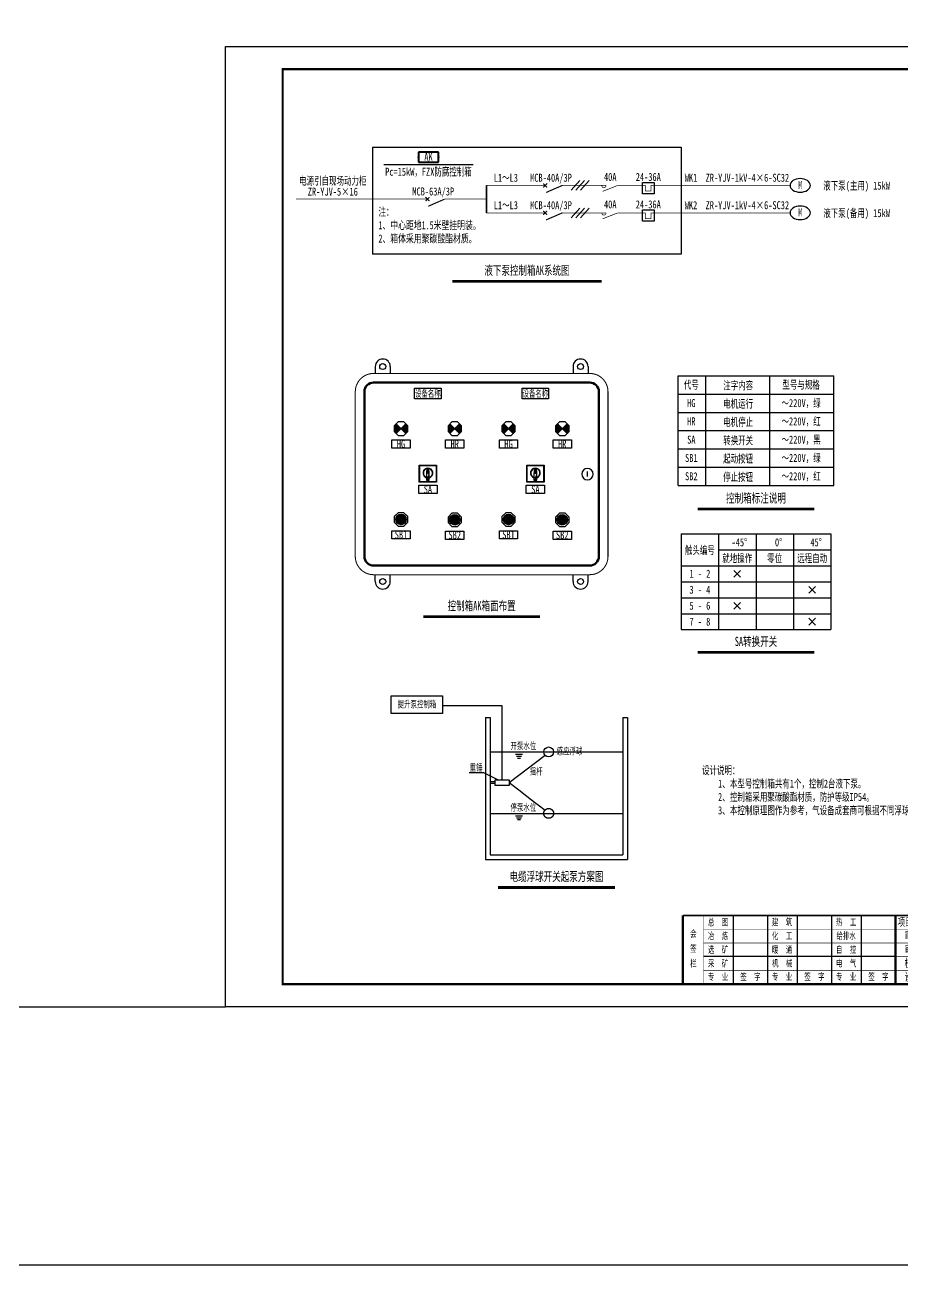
# Model space of a CAD drawing. Header units: millimetres. Extents: x 257344 to 1270023, y 272924 to 540726.
# Drawn here: x 698634 to 736998, y 272924 to 327158 of the extents above; entities that cross this region are included whole.
import ezdxf
from ezdxf.enums import TextEntityAlignment as Align

# ---------------------------------------------------------------- set-up
doc = ezdxf.new("R2010")
doc.units = ezdxf.units.MM
for name, pattern in [('事故照明', [800, 600, 0, -200, 0]), ('常规', [20, 10, 0, 10]), ('接地线', [1460, 500, 500, -200, 60, -200])]:
    doc.linetypes.add(name, pattern=pattern)
for name, color, linetype in [('4', 1, 'Continuous'), ('TEXT', 4, 'Continuous'), ('动力平面导线层', 3, '常规'), ('动力平面设备层', 1, 'Continuous'), ('图框', 7, 'Continuous'), ('文字', 7, 'Continuous'), ('标注-照明', 7, 'Continuous'), ('照明平面导线层', 3, 'Continuous'), ('照明平面设备层', 1, 'Continuous'), ('电气-接地设计-接地线', 3, '接地线'), ('高低压系统', 4, 'Continuous')]:
    doc.layers.add(name, color=color, linetype=linetype)
doc.layers.add('CAXA0层', color=7, linetype='Continuous', lineweight=25)
doc.layers.add('SW', color=8, linetype='Continuous', lineweight=20)
doc.styles.add('HZ', font='', dxfattribs={"width": 0.75})
doc.styles.add('标准', font='', dxfattribs={"width": 0.667})
doc.styles.get('HZ').set_extended_font_data('SimSun')
doc.styles.get('标准').set_extended_font_data('NSimSun')

# ---------------------------------------------------------------- blocks, each defined once
blk = doc.blocks.new('3')
at = {"layer": 'TEXT', "color": 7, "lineweight": 25, "style": 'HZ', "width": 0.75}
for s, height, p in [('铜陵有色设计研究院有限责任公司', 400, (221501, 249018)), ('Tongling Nonferrous Design and Research Institute Co.,Ltd.', 200, (221613, 248659))]:
    blk.add_text(s, height=height, dxfattribs=at).set_placement(p)
blk = doc.blocks.new('铜陵有色图签02')
at = {"layer": '图框', "linetype": 'Continuous', "lineweight": 50}
for p, q in [((-38401, 3003), (-38401, 1)), ((-29100, 3001), (-29100, 0))]:
    blk.add_line(p, q, dxfattribs=at)
at = {"layer": '图框', "color": 7, "linetype": 'Continuous', "lineweight": 25}
for p, q in [((-36201, 3010), (-36201, 9)), ((-34701, 3010), (-34701, 9)), ((-33401, 3017), (-33401, 16)), ((-31901, 3017), (-31901, 16)), ((-30601, 3017), (-30601, 16)), ((-29100, 1201), (-37501, 1201))]:
    blk.add_line(p, q, dxfattribs=at)
at = {"layer": '图框', "color": 7, "linetype": 'Continuous', "lineweight": 35}
for p, q in [((-27300, 3001), (-27300, 1)), ((-21600, 1197), (-21600, -3)), ((-17100, 1200), (-17100, 0)), ((-15450, 0), (-15450, 1200)), ((-14550, 1200), (-14550, 0)), ((-12000, 1201), (-12000, 1)), ((-6900, 1202), (-6900, 2))]:
    blk.add_line(p, q, dxfattribs=at)
at = {"layer": '图框', "lineweight": 25}
blk.add_line((-17723, 1830), (-13223, 1830), dxfattribs=at)
at = {"layer": '图框', "lineweight": 70, "const_width": 70}
blk.add_lwpolyline([(-17980, 3001), (0, 3001), (-38401, 3001)], dxfattribs=at)
at = {"layer": '图框', "color": 7, "linetype": 'Continuous', "lineweight": 25, "const_width": 25}
for points in [[(-37501, 3000), (-37501, 0)], [(-25800, 3001), (-25800, 1)], [(-24300, 3001), (-24300, 1)], [(-23100, 2401), (-37501, 2401)], [(-23100, 1801), (-37501, 1801)], [(-23100, 1201), (-29100, 1201)], [(-12900, 600), (-18000, 600), (-37501, 600)], [(-602, 943), (-932, 371), (-272, 371), (-602, 943)]]:
    blk.add_lwpolyline(points, dxfattribs=at)
at = {"layer": '图框', "linetype": 'Continuous', "lineweight": 50, "const_width": 50}
for points in [[(-23100, 3001), (-23100, 1)], [(-18000, 3000), (-18000, 0)]]:
    blk.add_lwpolyline(points, dxfattribs=at)
at = {"layer": '图框', "lineweight": 50, "const_width": 50}
for points in [[(-12900, 3001), (-12900, 1)], [(-7800, 3001), (-7800, 1)], [(0, 3000), (0, 0)], [(-23100, 1200), (0, 1200)]]:
    blk.add_lwpolyline(points, dxfattribs=at)
at = {"layer": '图框', "lineweight": 25, "const_width": 35}
blk.add_lwpolyline([(-17723, 1930), (-13223, 1930)], dxfattribs=at)
at = {"layer": '图框', "color": 7, "linetype": 'Continuous', "lineweight": 35, "const_width": 25}
blk.add_lwpolyline([(-1200, 1201), (-1200, 0)], dxfattribs=at)
at = {"layer": '图框', "linetype": 'Continuous', "lineweight": 70, "const_width": 70}
blk.add_lwpolyline([(-38401, 1), (0, 0)], dxfattribs=at)
at = {"layer": '图框', "lineweight": 25}
blk.add_blockref('3', (-228268, -246986), dxfattribs=at)
at = {"layer": 'TEXT', "color": 7, "lineweight": 25, "style": '标准', "width": 0.667}
for s, height, p in [('总  图', 300, (-36862, 2555)), ('建  筑', 300, (-34062, 2562)), ('热  工', 300, (-31262, 2562)), ('项目负责人', 350, (-28197, 2541)), ('会', 300, (-37942, 2054)), ('冶  炼', 300, (-36862, 1955)), ('化  工', 300, (-34062, 1962)), ('给排水', 300, (-31262, 1962)), ('审  定', 350, (-28197, 1941)), ('签', 300, (-37942, 1404)), ('选  矿', 300, (-36862, 1355)), ('暖  通', 300, (-34062, 1362)), ('自  控', 300, (-31262, 1362)), ('审  核', 350, (-28197, 1341)), ('栏', 300, (-37942, 754)), ('采  矿', 300, (-36862, 754)), ('机  械', 300, (-34062, 761)), ('电  气', 300, (-31262, 761)), ('校  对', 350, (-28197, 741)), ('项目编号', 350, (-22343, 730)), ('专业', 350, (-17559, 730)), ('比例', 350, (-15009, 730)), ('所属', 350, (-12438, 730)), ('图号', 350, (-7339, 495)), ('专  业', 300, (-36862, 170)), ('签  字', 300, (-35449, 170)), ('专  业', 300, (-34062, 177)), ('签  字', 300, (-32649, 177)), ('专  业', 300, (-31262, 177)), ('签  字', 300, (-29849, 177)), ('设  计', 350, (-28197, 139)), ('设计阶段', 350, (-22343, 130)), ('图幅', 350, (-17559, 130)), ('日期', 350, (-15009, 130)), ('图号', 350, (-12438, 130))]:
    blk.add_text(s, height=height, dxfattribs=at).set_placement(p, align=Align.CENTER)
blk = doc.blocks.new('DYDQ0201')
at = {"color": 0}
for points, const_width in [([(0, 0), (0, -3.75)], 0.3), ([(0, -11.25), (-3.11, -4.12)], 0.5), ([(0.86, -4.61), (-0.86, -2.89)], 0.5), ([(-0.86, -4.61), (0.86, -2.89)], 0.5), ([(0, -11.25), (0, -15)], 0.3)]:
    blk.add_lwpolyline(points, dxfattribs=dict(at, const_width=const_width))
blk = doc.blocks.new('PLA1')
at = {"color": 0, "linetype": 'ByBlock', "lineweight": -2}
for p, q in [((-500, 500), (-500, 0)), ((500, 500), (-500, 500)), ((-500, 0), (500, 0)), ((500, 0), (500, 500))]:
    blk.add_line(p, q, dxfattribs=at)
for p in [(-500, 250), (0, 500), (0, 0), (500, 250)]:
    blk.add_point(p, dxfattribs=at)
blk = doc.blocks.new('GGF')
at = {"layer": '照明平面导线层', "color": 3, "linetype": '常规', "lineweight": 25, "ltscale": 2, "const_width": 30}
for points in [[(0, 0), (0, -365)], [(0, -1065), (-261, -402)], [(0, -365), (0, -544)], [(0, -1065), (0, -1429)]]:
    blk.add_lwpolyline(points, dxfattribs=at)
blk.add_lwpolyline([(0, -544, -1.122007), (0, -365, -1.343832)], format="xyb", dxfattribs=at)

msp = doc.modelspace()

# ---------------------------------------------------------------- hatches: boundary and pattern name
at = {"linetype": 'ByBlock', "lineweight": 25}
h = msp.add_hatch(dxfattribs=at)
h.set_pattern_fill('ANSI31', color=3, scale=184.8, style=0)
h.set_pattern_definition([(45, (150681.988, 311693.794), (-16.3341666, 16.3341666), [])])
h.paths.add_polyline_path([(715084.34797, 309498.83285), (714875.44429, 309708.08369, 0.1991281417), (714788.66797, 309498.83285, 0.1986966109), (714875.09713, 309289.92917)])
h.paths.add_polyline_path([(715293.59881, 309707.73653), (715084.34797, 309498.83285), (715293.25166, 309289.58201, 0.1991281417), (715380.02797, 309498.83285, 0.1986966109)])
h = msp.add_hatch(dxfattribs=at)
h.set_pattern_fill('ANSI31', color=1, scale=184.8, style=0)
h.set_pattern_definition([(45, (154421.84, 311693.794), (-16.3341666, 16.3341666), [])])
h.paths.add_polyline_path([(717434.34797, 309498.83285), (717225.44429, 309708.08369, 0.1991281417), (717138.66797, 309498.83285, 0.1986966109), (717225.09713, 309289.92917)])
h.paths.add_polyline_path([(717643.59881, 309707.73653), (717434.34797, 309498.83285), (717643.25166, 309289.58201, 0.1991281417), (717730.02797, 309498.83285, 0.1986966109)])
h = msp.add_hatch(dxfattribs=at)
h.set_pattern_fill('ANSI31', color=3, scale=184.8, style=0)
h.set_pattern_definition([(45, (155381.988, 311693.794), (-16.3341666, 16.3341666), [])])
h.paths.add_polyline_path([(719784.34797, 309498.83285), (719575.44429, 309708.08369, 0.1991281417), (719488.66797, 309498.83285, 0.1986966109), (719575.09713, 309289.92917)])
h.paths.add_polyline_path([(719993.59881, 309707.73653), (719784.34797, 309498.83285), (719993.25166, 309289.58201, 0.1991281417), (720080.02797, 309498.83285, 0.1986966109)])
h = msp.add_hatch(dxfattribs=at)
h.set_pattern_fill('ANSI31', color=1, scale=184.8, style=0)
h.set_pattern_definition([(45, (159121.84, 311693.794), (-16.3341666, 16.3341666), [])])
h.paths.add_polyline_path([(722134.34797, 309498.83285), (721925.44429, 309708.08369, 0.1991281417), (721838.66797, 309498.83285, 0.1986966109), (721925.09713, 309289.92917)])
h.paths.add_polyline_path([(722343.59881, 309707.73653), (722134.34797, 309498.83285), (722343.25166, 309289.58201, 0.1991281417), (722430.02797, 309498.83285, 0.1986966109)])
at = {"layer": '文字', "linetype": 'ByBlock', "ltscale": 0.2}
h = msp.add_hatch(dxfattribs=at)
h.set_pattern_fill('ANSI31', color=0, scale=308, style=0)
h.set_pattern_definition([(45, (-2647843.888, 1680502.603), (-27.22361108, 27.22361108), [])])
edge = h.paths.add_edge_path()
edge.add_line((716321.65549, 307251.22366), (716321.65549, 307526.52168))
edge.add_line((716196.95239, 307526.5212), (716196.95239, 307251.22366))
edge.add_arc((715425.27103, 307526.5212), 896.38446, 359.999999999, 366.231131725)
edge.add_arc((715841.09313, 307571.92256), 478.09114, 6.231131718, 14.766974326)
edge.add_arc((716099.98588, 307640.16535), 210.3552, 14.766974335, 32.471625255)
edge.add_arc((716259.30394, 307741.55126), 21.51308, 32.47162527, 90.000000016)
edge.add_arc((716259.30394, 307741.55126), 21.51308, 90.000000004, 147.528374749)
edge.add_arc((716418.62199, 307640.16535), 210.3552, 147.528374742, 165.233025662)
edge.add_arc((716677.51475, 307571.92256), 478.09114, 165.233025662, 173.76886827)
edge.add_arc((717093.33685, 307526.5212), 896.38446, 173.768868275, 180.000000001)
edge.add_line((716196.95239, 307251.22366), (716321.65549, 307251.22366))
h = msp.add_hatch(dxfattribs=at)
h.set_pattern_fill('ANSI31', color=0, scale=308, style=0)
h.set_pattern_definition([(45, (-2643143.888, 1680502.603), (-27.22361108, 27.22361108), [])])
edge = h.paths.add_edge_path()
edge.add_line((721021.65549, 307251.22366), (721021.65549, 307526.52168))
edge.add_line((720896.95239, 307526.5212), (720896.95239, 307251.22366))
edge.add_arc((720125.27103, 307526.5212), 896.38446, 359.999999999, 366.231131725)
edge.add_arc((720541.09313, 307571.92256), 478.09114, 6.231131718, 14.766974326)
edge.add_arc((720799.98588, 307640.16535), 210.3552, 14.766974335, 32.471625255)
edge.add_arc((720959.30394, 307741.55126), 21.51308, 32.47162527, 90.000000016)
edge.add_arc((720959.30394, 307741.55126), 21.51308, 90.000000004, 147.528374749)
edge.add_arc((721118.62199, 307640.16535), 210.3552, 147.528374742, 165.233025662)
edge.add_arc((721377.51475, 307571.92256), 478.09114, 165.233025662, 173.76886827)
edge.add_arc((721793.33685, 307526.5212), 896.38446, 173.768868275, 180.000000001)
edge.add_line((720896.95239, 307251.22366), (721021.65549, 307251.22366))
at = {"layer": '电气-接地设计-接地线', "linetype": 'ByBlock', "ltscale": 0.2}
h = msp.add_hatch(color=3, dxfattribs=at)
edge = h.paths.add_edge_path()
edge.add_arc((715084.34797, 305529.87064), 230.34819, 0, 360)
h = msp.add_hatch(color=1, dxfattribs=at)
edge = h.paths.add_edge_path()
edge.add_arc((717434.34797, 305514.35303), 230.34819, 0, 360)
h = msp.add_hatch(color=3, dxfattribs=at)
edge = h.paths.add_edge_path()
edge.add_arc((719784.34797, 305529.87064), 230.34819, 0, 360)
h = msp.add_hatch(color=1, dxfattribs=at)
edge = h.paths.add_edge_path()
edge.add_arc((722134.34797, 305514.35303), 230.34819, 0, 360)

# ---------------------------------------------------------------- linework, layer by layer
at = {"color": 0, "lineweight": -3, "ltscale": 100}
for p, q in [((713843.7536, 321807.92124), (727336.06285, 321807.92124)), ((713843.7536, 321807.92124), (713843.75361, 317132.6614)), ((727336.06285, 321807.92124), (727336.06285, 317132.6614)), ((727336.06285, 317132.6614), (713843.75361, 317132.6614))]:
    msp.add_line(p, q, dxfattribs=at)
at = {"color": 3, "linetype": 'ByBlock', "lineweight": 25}
for p, q in [((715293.59881, 309707.73653), (714875.09713, 309289.92917)), ((715293.25166, 309289.58201), (714875.44429, 309708.08369)), ((719993.59881, 309707.73653), (719575.09713, 309289.92917)), ((719993.25166, 309289.58201), (719575.44429, 309708.08369))]:
    msp.add_line(p, q, dxfattribs=at)
at = {"color": 1, "linetype": 'ByBlock', "lineweight": 25}
for p, q in [((717643.59881, 309707.73653), (717225.09713, 309289.92917)), ((717643.25166, 309289.58201), (717225.44429, 309708.08369)), ((722343.59881, 309707.73653), (721925.09713, 309289.92917)), ((722343.25166, 309289.58201), (721925.44429, 309708.08369))]:
    msp.add_line(p, q, dxfattribs=at)
at = {"color": 0, "linetype": 'ByBlock', "lineweight": 25}
for p, q in [((716196.95239, 307526.5212), (716196.95239, 307251.22366)), ((716321.65549, 307251.22366), (716321.65549, 307526.52168)), ((720896.95239, 307526.5212), (720896.95239, 307251.22366)), ((721021.65549, 307251.22366), (721021.65549, 307526.52168)), ((716196.95239, 307251.22366), (716321.65549, 307251.22366)), ((720896.95239, 307251.22366), (721021.65549, 307251.22366))]:
    msp.add_line(p, q, dxfattribs=at)
for p, q in [((719506.41073, 297383.29748), (716898.70052, 297383.29748)), ((719506.41073, 294149.99091), (719506.41073, 297383.29748)), ((718781.29815, 296866.95787), (718781.29815, 290666.95787)), ((718781.29815, 296866.95787), (718981.29815, 296866.95787)), ((718981.29815, 296866.95787), (718981.29815, 290866.95787)), ((724781.29815, 296866.95787), (724781.29815, 290866.95787)), ((724781.29815, 296866.95787), (724981.29815, 296866.95787)), ((724981.29815, 296866.95787), (724981.29815, 290666.95787)), ((718981.29815, 295366.95787), (724781.29815, 295366.95787)), ((719810.49002, 294022.46976), (721381.34647, 295219.95844)), ((719202.33144, 294050.95199), (718981.29815, 294050.95199)), ((719202.33144, 293990.83496), (718981.29815, 293990.83496)), ((718981.29815, 292677.98166), (724781.29815, 292677.98166)), ((718981.29815, 290866.95787), (724781.29815, 290866.95787)), ((718781.29815, 290666.95787), (724981.29815, 290666.95787))]:
    msp.add_line(p, q)
at = {"color": 0}
for p in [(718063.88851, 294465.30654), (719315.84493, 294149.99091)]:
    msp.add_line(p, (718671.93215, 294465.30654), dxfattribs=at)
at = {"linetype": '事故照明'}
msp.add_line((719810.49002, 294022.46976), (721381.34647, 292824.98109), dxfattribs=at)
at = {"color": 3}
msp.add_line((697408.79781, 284214.48919), (707408.79781, 284214.48919), dxfattribs=at)
for points in [[(267543.57835, 342923.7246), (1270023.47933, 342923.7246), (1270023.47933, 272923.7246), (267543.57835, 272923.7246)], [(719202.33144, 294149.99091), (719810.49002, 294149.99091), (719810.49002, 293894.94862), (719202.33144, 293894.94862)]]:
    msp.add_lwpolyline(points, close=True, dxfattribs=at)
at = {"color": 4, "linetype": 'ByBlock', "lineweight": 35, "const_width": 30}
for points in [[(725545.45856, 320135.87368), (725770.45856, 320135.87368)], [(725545.45856, 318935.87368), (725770.45856, 318935.87368)]]:
    msp.add_lwpolyline(points, dxfattribs=at)
at = {"color": 3, "linetype": '常规', "lineweight": 35, "const_width": 30}
for points in [[(725545.45856, 320135.87368), (725770.45856, 320135.87368), (725770.45856, 319885.87368), (726020.45856, 319885.87368), (726020.45856, 320135.87368), (726245.45856, 320135.87368)], [(725545.45856, 318935.87368), (725770.45856, 318935.87368), (725770.45856, 318685.87368), (726020.45856, 318685.87368), (726020.45856, 318935.87368), (726245.45856, 318935.87368)]]:
    msp.add_lwpolyline(points, dxfattribs=at)
at = {"color": 3, "linetype": '常规', "lineweight": 30}
for points in [[(725645.45856, 320268.07932), (726145.45856, 320268.07932), (726145.45856, 319770.14334), (725645.45856, 319770.14334)], [(725645.45856, 319068.07932), (726145.45856, 319068.07932), (726145.45856, 318570.14334), (725645.45856, 318570.14334)]]:
    msp.add_lwpolyline(points, close=True, dxfattribs=at)
at = {"color": 252, "linetype": 'ByBlock', "lineweight": 50}
for points in [[(713884.34797, 311514.35303, 0.4142135624), (713484.34797, 311114.35303)], [(723734.34797, 311114.35303, 0.4142135624), (723334.34797, 311514.35303)], [(713484.34797, 303914.35303, 0.4142135624), (713884.34797, 303514.35303)], [(723334.34797, 303514.35303, 0.4142135624), (723734.34797, 303914.35303)]]:
    msp.add_lwpolyline(points, format="xyb", dxfattribs=at)
for points in [[(713884.34797, 311514.35303), (723334.34797, 311514.35303)], [(713484.34797, 303914.35303), (713484.34797, 311114.35303)], [(723734.34797, 311114.35303), (723734.34797, 303914.35303)], [(723334.34797, 303514.35303), (713884.34797, 303514.35303)]]:
    msp.add_lwpolyline(points, dxfattribs=at)
at = {"color": 0, "linetype": 'ByBlock', "lineweight": 25}
for points in [[(715679.71502, 311264.35303), (716838.98092, 311264.35303), (716838.98092, 310808.32693), (715679.71502, 310808.32693)], [(720379.71502, 311264.35303), (721538.98092, 311264.35303), (721538.98092, 310808.32693), (720379.71502, 310808.32693)], [(714685.28398, 309007.52322), (715483.41197, 309007.52322), (715483.41197, 308644.70347), (714685.28398, 308644.70347)], [(717035.28398, 309007.52322), (717833.41197, 309007.52322), (717833.41197, 308644.70347), (717035.28398, 308644.70347)], [(719385.28398, 309007.52322), (720183.41197, 309007.52322), (720183.41197, 308644.70347), (719385.28398, 308644.70347)], [(721735.28398, 309007.52322), (722533.41197, 309007.52322), (722533.41197, 308644.70347), (721735.28398, 308644.70347)], [(715878.13067, 307908.28173), (716640.56528, 307908.28173), (716640.56528, 307156.00981), (715878.13067, 307156.00981)], [(720578.13067, 307908.28173), (721340.56528, 307908.28173), (721340.56528, 307156.00981), (720578.13067, 307156.00981)], [(715861.6419, 307023.0434), (716659.76989, 307023.0434), (716659.76989, 306660.22365), (715861.6419, 306660.22365)], [(720561.6419, 307023.0434), (721359.76989, 307023.0434), (721359.76989, 306660.22365), (720561.6419, 306660.22365)], [(714685.28398, 305038.56358), (715483.41197, 305038.56358), (715483.41197, 304675.74382), (714685.28398, 304675.74382)], [(717035.28398, 305023.04598), (717833.41197, 305023.04598), (717833.41197, 304660.22622), (717035.28398, 304660.22622)], [(719385.28398, 305038.56358), (720183.41197, 305038.56358), (720183.41197, 304675.74382), (719385.28398, 304675.74382)], [(721735.28398, 305023.04598), (722533.41197, 305023.04598), (722533.41197, 304660.22622), (721735.28398, 304660.22622)]]:
    msp.add_lwpolyline(points, close=True, dxfattribs=at)
at = {"color": 3, "linetype": 'ByBlock', "lineweight": 25}
for points in [[(714961.87331, 309794.51285), (714788.66797, 309621.30752), (714788.66797, 309376.35818), (714961.87331, 309203.15285), (715206.82264, 309203.15285), (715380.02797, 309376.35818), (715380.02797, 309621.30752), (715206.82264, 309794.51285)], [(719661.87331, 309794.51285), (719488.66797, 309621.30752), (719488.66797, 309376.35818), (719661.87331, 309203.15285), (719906.82264, 309203.15285), (720080.02797, 309376.35818), (720080.02797, 309621.30752), (719906.82264, 309794.51285)]]:
    msp.add_lwpolyline(points, close=True, dxfattribs=at)
at = {"color": 1, "linetype": 'ByBlock', "lineweight": 25}
for points in [[(717311.87331, 309794.51285), (717138.66797, 309621.30752), (717138.66797, 309376.35818), (717311.87331, 309203.15285), (717556.82264, 309203.15285), (717730.02797, 309376.35818), (717730.02797, 309621.30752), (717556.82264, 309794.51285)], [(722011.87331, 309794.51285), (721838.66797, 309621.30752), (721838.66797, 309376.35818), (722011.87331, 309203.15285), (722256.82264, 309203.15285), (722430.02797, 309376.35818), (722430.02797, 309621.30752), (722256.82264, 309794.51285)]]:
    msp.add_lwpolyline(points, close=True, dxfattribs=at)
at = {"color": 0, "linetype": 'ByBlock', "lineweight": 25}
for points in [[(716321.65549, 307526.5212), (716316.35977, 307623.81433), (716303.39314, 307693.78246, 0.077405152), (716277.4536, 307753.10124), (716259.30394, 307763.06434), (716241.15427, 307753.10124), (716215.21473, 307693.78246, 0.0372618705), (716202.2481, 307623.81433), (716196.95239, 307526.5212)], [(721021.65549, 307526.5212), (721016.35977, 307623.81433), (721003.39314, 307693.78246, 0.077405152), (720977.4536, 307753.10124), (720959.30394, 307763.06434), (720941.15427, 307753.10124), (720915.21473, 307693.78246, 0.0372618705), (720902.2481, 307623.81433), (720896.95239, 307526.5212)]]:
    msp.add_lwpolyline(points, format="xyb", dxfattribs=at)
at = {"color": 3, "linetype": 'ByBlock', "const_width": 64}
msp.add_lwpolyline([(723234.60423, 307634.17368), (723234.60423, 307398.20939)], dxfattribs=at)
at = {"linetype": 'ByBlock', "lineweight": 25}
for points in [[(714961.87331, 305825.55321), (714788.66797, 305652.34787), (714788.66797, 305407.39854), (714961.87331, 305234.19321), (715206.82264, 305234.19321), (715380.02797, 305407.39854), (715380.02797, 305652.34787), (715206.82264, 305825.55321)], [(717311.87331, 305810.0356), (717138.66797, 305636.83027), (717138.66797, 305391.88093), (717311.87331, 305218.6756), (717556.82264, 305218.6756), (717730.02797, 305391.88093), (717730.02797, 305636.83027), (717556.82264, 305810.0356)], [(719661.87331, 305825.55321), (719488.66797, 305652.34787), (719488.66797, 305407.39854), (719661.87331, 305234.19321), (719906.82264, 305234.19321), (720080.02797, 305407.39854), (720080.02797, 305652.34787), (719906.82264, 305825.55321)], [(722011.87331, 305810.0356), (721838.66797, 305636.83027), (721838.66797, 305391.88093), (722011.87331, 305218.6756), (722256.82264, 305218.6756), (722430.02797, 305391.88093), (722430.02797, 305636.83027), (722256.82264, 305810.0356)]]:
    msp.add_lwpolyline(points, close=True, dxfattribs=at)
at = {"color": 4}
msp.add_lwpolyline([(714659.77166, 297824.47568), (716898.70052, 297824.47568), (716898.70052, 297044.00519), (714659.77166, 297044.00519)], close=True, dxfattribs=at)
msp.add_circle((721539.3811, 295366.95787), 215.83275)
at = {"linetype": '事故照明'}
msp.add_circle((721539.3811, 292677.98166), 215.83275, dxfattribs=at)
at = {"color": 0, "linetype": 'ByBlock', "lineweight": 25}
for centre, radius, start, end in [((716259.30394, 307562.33073), 216.4831, 286.73947867, 253.26052133), ((716259.30394, 307562.33073), 200.7336, 288.09650246, 251.90349754), ((720959.30394, 307562.33073), 216.4831, 286.73947867, 253.26052133), ((720959.30394, 307562.33073), 200.7336, 288.09650246, 251.90349754)]:
    msp.add_arc(centre, radius, start, end, dxfattribs=at)
at = {"color": 3, "linetype": 'ByBlock'}
for start, end in [(90, 270), (270, 90)]:
    msp.add_arc((723234.34797, 307514.35303), 250, start, end, dxfattribs=at)
at = {"layer": '4', "color": 0, "linetype": 'ByBlock'}
for p, q in [((713954.34797, 312214.35303), (713954.34797, 311914.35303)), ((714614.34797, 312214.35303), (714614.34797, 311914.35303)), ((722604.34797, 312214.35303), (722604.34797, 311914.35303)), ((723264.34797, 312214.35303), (723264.34797, 311914.35303)), ((713954.34797, 302814.35303), (713954.34797, 303114.35303)), ((714614.34797, 302814.35303), (714614.34797, 303114.35303)), ((722604.34797, 302814.35303), (722604.34797, 303114.35303)), ((723264.34797, 302814.35303), (723264.34797, 303114.35303))]:
    msp.add_line(p, q, dxfattribs=at)
at = {"layer": '4', "color": 0, "linetype": 'ByBlock', "const_width": 45}
for points in [[(713884.34797, 311914.35303, 0.4142135624), (713084.34797, 311114.35303)], [(724134.34797, 311114.35303, 0.4142135624), (723334.34797, 311914.35303)], [(713084.34797, 303914.35303, 0.4142135624), (713884.34797, 303114.35303)], [(723334.34797, 303114.35303, 0.4142135624), (724134.34797, 303914.35303)]]:
    msp.add_lwpolyline(points, format="xyb", dxfattribs=at)
for points in [[(713884.34797, 311914.35303), (723334.34797, 311914.35303)], [(713084.34797, 303914.35303), (713084.34797, 311114.35303)], [(724134.34797, 311114.35303), (724134.34797, 303914.35303)], [(723334.34797, 303114.35303), (713884.34797, 303114.35303)]]:
    msp.add_lwpolyline(points, dxfattribs=at)
at = {"layer": '4', "color": 0, "linetype": 'ByBlock'}
for centre in [(714284.34797, 312214.35303), (722934.34797, 312214.35303), (714284.34797, 302814.35303), (722934.34797, 302814.35303)]:
    msp.add_circle(centre, 130, dxfattribs=at)
for centre, start, end in [((714284.34797, 312214.35303), 0, 180), ((722934.34797, 312214.35303), 0, 180), ((714284.34797, 302814.35303), 180, 0), ((722934.34797, 302814.35303), 180, 0)]:
    msp.add_arc(centre, 330, start, end, dxfattribs=at)
at = {"layer": 'CAXA0层', "color": 0, "linetype": 'Continuous', "lineweight": 30}
msp.add_line((714327.81996, 321046.0501), (718239.95777, 321046.0501), dxfattribs=at)
at = {"layer": 'CAXA0层', "color": 2, "linetype": 'Continuous', "lineweight": 40}
msp.add_line((717336.76294, 315967.6614), (723843.05352, 315967.6614), dxfattribs=at)
at = {"layer": 'CAXA0层', "color": 2, "linetype": 'Continuous', "lineweight": 0}
msp.add_line((717336.76294, 315902.17847), (723843.05352, 315902.17847), dxfattribs=at)
at = {"layer": 'CAXA0层', "color": 2, "linetype": 'ByBlock', "lineweight": 40}
for p, q in [((728056.59014, 306011.462), (733154.73543, 306011.462)), ((716060.27533, 301304.04676), (721158.42062, 301304.04676)), ((728056.59014, 299742.1081), (733154.73543, 299742.1081)), ((719332.2255, 289465.78593), (724430.37079, 289465.78593))]:
    msp.add_line(p, q, dxfattribs=at)
at = {"layer": 'CAXA0层', "color": 2, "linetype": 'ByBlock', "lineweight": 0}
for p, q in [((728056.59014, 305945.97907), (733154.73543, 305945.97907)), ((716060.27533, 301238.56383), (721158.42062, 301238.56383)), ((728056.59014, 299676.62517), (733154.73543, 299676.62517)), ((719332.2255, 289400.303), (724430.37079, 289400.303))]:
    msp.add_line(p, q, dxfattribs=at)
at = {"layer": 'SW', "color": 7, "linetype": 'ByBlock', "lineweight": 25}
for p, q in [((727205.66278, 311813.19064), (728405.66278, 311813.19064)), ((727205.66278, 311013.19064), (727205.66278, 311813.19064)), ((728405.66278, 311813.19064), (731205.66278, 311813.19064)), ((728405.66278, 311013.19064), (728405.66278, 311813.19064)), ((731205.66278, 311013.19064), (731205.66278, 311813.19064)), ((731205.66278, 311813.19064), (734005.66278, 311813.19064)), ((734005.66278, 311013.19064), (734005.66278, 311813.19064)), ((727205.66278, 310213.19064), (727205.66278, 311013.19064)), ((727205.66278, 311013.19064), (728405.66278, 311013.19064)), ((728405.66278, 310213.19064), (728405.66278, 311013.19064)), ((728405.66278, 311013.19064), (731205.66278, 311013.19064)), ((731205.66278, 310213.19064), (731205.66278, 311013.19064)), ((731205.66278, 311013.19064), (734005.66278, 311013.19064)), ((734005.66278, 310213.19064), (734005.66278, 311013.19064)), ((734005.66278, 310213.19064), (734005.66278, 311013.19064)), ((727205.66278, 309413.19064), (727205.66278, 310213.19064)), ((727205.66278, 310213.19064), (728405.66278, 310213.19064)), ((728405.66278, 309413.19064), (728405.66278, 310213.19064)), ((728405.66278, 310213.19064), (731205.66278, 310213.19064)), ((731205.66278, 309413.19064), (731205.66278, 310213.19064)), ((731205.66278, 310213.19064), (734005.66278, 310213.19064)), ((734005.66278, 309413.19064), (734005.66278, 310213.19064)), ((734005.66278, 309413.19064), (734005.66278, 310213.19064)), ((727205.66278, 309413.19064), (728405.66278, 309413.19064)), ((727205.66278, 308613.19064), (727205.66278, 309413.19064)), ((728405.66278, 309413.19064), (731205.66278, 309413.19064)), ((728405.66278, 308613.19064), (728405.66278, 309413.19064)), ((731205.66278, 308613.19064), (731205.66278, 309413.19064)), ((731205.66278, 309413.19064), (734005.66278, 309413.19064)), ((734005.66278, 308613.19064), (734005.66278, 309413.19064)), ((734005.66278, 308613.19064), (734005.66278, 309413.19064)), ((727205.66278, 307813.19064), (727205.66278, 308613.19064)), ((727205.66278, 308613.19064), (728405.66278, 308613.19064)), ((728405.66278, 307813.19064), (728405.66278, 308613.19064)), ((728405.66278, 308613.19064), (731205.66278, 308613.19064)), ((731205.66278, 307813.19064), (731205.66278, 308613.19064)), ((731205.66278, 308613.19064), (734005.66278, 308613.19064)), ((734005.66278, 307813.19064), (734005.66278, 308613.19064)), ((734005.66278, 307813.19064), (734005.66278, 308613.19064)), ((727205.66278, 307813.19064), (728405.66278, 307813.19064)), ((727205.66278, 307013.19064), (727205.66278, 307813.19064)), ((728405.66278, 307813.19064), (731205.66278, 307813.19064)), ((728405.66278, 307013.19064), (728405.66278, 307813.19064)), ((731205.66278, 307813.19064), (734005.66278, 307813.19064)), ((731205.66278, 307013.19064), (731205.66278, 307813.19064)), ((734005.66278, 307013.19064), (734005.66278, 307813.19064)), ((727205.66278, 307013.19064), (728405.66278, 307013.19064)), ((728405.66278, 307013.19064), (731205.66278, 307013.19064)), ((731205.66278, 307013.19064), (734005.66278, 307013.19064)), ((727326.89926, 304900.76249), (733884.42631, 304900.76249)), ((727326.89926, 304900.76249), (727326.89926, 300711.709)), ((728966.28102, 304900.76249), (728966.28102, 300711.709)), ((730605.66278, 304900.76249), (730605.66278, 300711.709)), ((732245.04454, 304900.76249), (732245.04454, 300711.709)), ((733884.42631, 304900.76249), (733884.42631, 300711.709)), ((728966.28102, 304202.58691), (733884.42631, 304202.58691)), ((727326.89926, 303504.41133), (733884.42631, 303504.41133)), ((729637.8665, 303301.67537), (729934.07731, 303005.46455)), ((729637.8665, 303005.46455), (729934.07731, 303301.67537)), ((727326.89926, 302806.23575), (733884.42631, 302806.23575)), ((727326.89926, 302108.06016), (733884.42631, 302108.06016)), ((732916.63002, 302603.49978), (733212.84083, 302307.28897)), ((732916.63002, 302307.28897), (733212.84083, 302603.49978)), ((729637.8665, 301905.3242), (729934.07731, 301609.11339)), ((729637.8665, 301609.11339), (729934.07731, 301905.3242)), ((727326.89926, 301409.88458), (733884.42631, 301409.88458)), ((732916.63002, 301207.14862), (733212.84083, 300910.9378)), ((732916.63002, 300910.9378), (733212.84083, 301207.14862)), ((727326.89926, 300711.709), (733884.42631, 300711.709)), ((727326.89926, 300711.709), (733884.42631, 300711.709)), ((727326.89926, 300711.709), (733884.42631, 300711.709))]:
    msp.add_line(p, q, dxfattribs=at)
at = {"layer": '动力平面设备层', "color": 0, "linetype": 'ByBlock', "lineweight": -3, "ltscale": 100}
for p, q in [((720087.75221, 295261.17906), (720397.2954, 295261.17906)), ((720129.46211, 295176.96459), (720355.58551, 295176.96459)), ((720171.172, 295092.75011), (720313.87562, 295092.75011)), ((720087.75221, 292572.20285), (720397.2954, 292572.20285)), ((720129.46211, 292487.98838), (720355.58551, 292487.98838)), ((720171.172, 292403.7739), (720313.87562, 292403.7739))]:
    msp.add_line(p, q, dxfattribs=at)
at = {"layer": '图框', "linetype": 'Continuous', "lineweight": 100, "const_width": 100}
msp.add_lwpolyline([(709908.79781, 285214.48919), (765808.79781, 285214.48919), (765808.79781, 325214.48919), (709908.79781, 325214.48919)], close=True, dxfattribs=at)
at = {"layer": '文字', "color": 4, "linetype": 'ByBlock', "lineweight": 25, "const_width": 30}
for points in [[(724928.21723, 320135.87368), (725545.45856, 320135.87368)], [(724928.21723, 318935.87368), (725545.45856, 318935.87368)]]:
    msp.add_lwpolyline(points, dxfattribs=at)
at = {"layer": '标注-照明', "color": 0, "linetype": 'ByBlock'}
for points in [[(715904.48794, 307888.49911), (716614.11994, 307888.49911), (716614.11994, 307178.86711), (715904.48794, 307178.86711)], [(720604.48794, 307888.49911), (721314.11994, 307888.49911), (721314.11994, 307178.86711), (720604.48794, 307178.86711)]]:
    msp.add_lwpolyline(points, close=True, dxfattribs=at)
at = {"layer": '标注-照明', "color": 1, "linetype": 'ByBlock', "lineweight": 30, "ltscale": 100, "extrusion": (0, 0, -1)}
for centre in [(732537.08401, 320135.87368), (732537.08401, 318935.87368)]:
    msp.add_ellipse(centre, major_axis=(444.94896, 0), ratio=0.665043753, dxfattribs=at)
at = {"layer": '照明平面导线层', "lineweight": -3, "ltscale": 100}
for p, q in [((722895.71797, 320347.25927), (722518.68861, 319924.4881)), ((723101.46639, 320347.25927), (722724.43703, 319924.4881)), ((723307.2148, 320347.25927), (722930.18545, 319924.4881)), ((722895.71797, 319147.25927), (722518.68861, 318724.4881)), ((723101.46639, 319147.25927), (722724.43703, 318724.4881)), ((723307.2148, 319147.25927), (722930.18545, 318724.4881))]:
    msp.add_line(p, q, dxfattribs=at)
at = {"layer": '照明平面设备层', "color": 0, "lineweight": -3, "ltscale": 100}
msp.add_lwpolyline([(707408.79781, 326214.48919), (766808.79781, 326214.48919), (766808.79781, 284214.48919), (707408.79781, 284214.48919)], close=True, dxfattribs=at)
at = {"layer": '照明平面设备层', "color": 130, "lineweight": -3, "const_width": 30}
for points in [[(718819.03676, 320135.87368), (721013.43247, 320135.87368)], [(722401.84661, 320135.87368), (723499.04446, 320135.87368)], [(726245.45856, 320135.87368), (732092.13505, 320135.87368)], [(710485.75195, 319535.87368), (716164.92194, 319535.87368)], [(717364.92194, 319535.87368), (718819.03676, 319535.87368)], [(718819.03676, 318935.87368), (721013.43247, 318935.87368)], [(722401.84661, 318935.87368), (723499.04446, 318935.87368)], [(726245.45856, 318935.87368), (732092.13505, 318935.87368)]]:
    msp.add_lwpolyline(points, dxfattribs=at)
at = {"layer": '电气-接地设计-接地线', "color": 3, "linetype": 'ByBlock', "ltscale": 0.2}
for centre in [(715084.34797, 305529.87064), (719784.34797, 305529.87064)]:
    msp.add_circle(centre, 230.34819, dxfattribs=at)
at = {"layer": '电气-接地设计-接地线', "color": 1, "linetype": 'ByBlock', "ltscale": 0.2}
for centre in [(717434.34797, 305514.35303), (722134.34797, 305514.35303)]:
    msp.add_circle(centre, 230.34819, dxfattribs=at)
at = {"layer": '高低压系统', "color": 3, "lineweight": 35}
msp.add_line((718819.03676, 318935.87368), (718819.03676, 320135.87368), dxfattribs=at)

# ---------------------------------------------------------------- block references
at = {"layer": '动力平面导线层', "color": 4, "linetype": 'ByBlock', "rotation": 90}
for p in [(723499.04446, 320135.87368), (723499.04446, 318935.87368)]:
    msp.add_blockref('GGF', p, dxfattribs=at)
at = {"layer": '图框', "lineweight": 25}
msp.add_blockref('铜陵有色图签02', (765808.79781, 285214.48919), dxfattribs=at)
at = {"layer": '照明平面设备层', "color": 1, "lineweight": 40, "xscale": 0.8640000000596046, "yscale": 0.8640000005252659, "zscale": 0.8640000000000001}
msp.add_blockref('PLA1', (716283.88886, 321154.91553), dxfattribs=at)
at = {"layer": '高低压系统', "lineweight": -3, "xscale": 100, "yscale": 100, "zscale": 100, "rotation": 90}
for p in [(721013.43247, 320135.87368), (715864.92194, 319535.87368), (721013.43247, 318935.87368)]:
    msp.add_blockref('DYDQ0201', p, dxfattribs=at)

# ---------------------------------------------------------------- texts
at = {"layer": 'SW', "color": 7, "linetype": 'Continuous', "lineweight": 25, "style": '标准', "width": 0.667}
for s, p in [('AK', (716283.88886, 321210.11538)), ('电源引自现场动力柜', (712101.35672, 320161.45267)), ('Pc=15kW，FZX防腐控制箱', (716283.88886, 320559.06413)), ('MCB-40A/3P', (721640.99915, 320295.87368)), ('40A', (724232.35944, 320331.28965)), ('24-36A', (725895.45856, 320331.28965)), ('ZR-YJV-5×16', (712101.35672, 319688.45267)), ('MCB-63A/3P', (716492.48862, 319695.87368)), ('MCB-40A/3P', (721640.99915, 319095.87368)), ('40A', (724232.35944, 319131.28965)), ('24-36A', (725895.45856, 319131.28965))]:
    msp.add_text(s, height=350, dxfattribs=at).set_placement(p, align=Align.CENTER)
for s, p in [('L1～L3', (719139.03676, 320295.87368)), ('WK1', (727488.9828, 320295.87368)), ('ZR-YJV-1kV-4×6-SC32', (728401.68191, 320295.87368)), ('液下泵(主用) 15kW', (733547.23982, 319949.86727)), ('L1～L3', (719139.03676, 319095.87368)), ('WK2', (727488.9828, 319095.87368)), ('ZR-YJV-1kV-4×6-SC32', (728401.68191, 319095.87368)), ('液下泵(备用) 15kW', (733547.23982, 318749.86727))]:
    msp.add_text(s, height=350, dxfattribs=at).set_placement(p)
at = {"layer": 'SW', "color": 0, "linetype": 'ByBlock', "lineweight": 25, "style": '标准', "width": 0.667}
for p in [(732537.08401, 319976.90238), (732537.08401, 318776.90238)]:
    msp.add_text('M', height=350, dxfattribs=at).set_placement(p, align=Align.CENTER)
at = {"layer": 'SW', "color": 2, "linetype": 'Continuous', "lineweight": 25, "style": '标准', "width": 0.667}
msp.add_text('液下泵控制箱AK系统图', height=400, dxfattribs=at).set_placement((720589.90823, 316222.67543), align=Align.CENTER)
at = {"layer": 'SW', "color": 7, "linetype": 'ByBlock', "lineweight": 25, "style": '标准', "width": 0.667}
for s, height, p in [('代号', 350, (727776.99177, 311244.10408)), ('注字内容', 350, (729824.93104, 311213.19064)), ('型号与规格', 350, (732577.79383, 311244.10408)), ('设备名称', 300, (716256.48984, 310886.09052)), ('设备名称', 300, (720956.48984, 310886.09052)), ('HG', 350, (727776.99177, 310444.10408)), ('电机运行', 350, (729824.93104, 310413.19064)), ('～220V，绿', 350, (732577.79383, 310444.10408)), ('HR', 350, (727776.99177, 309644.10408)), ('电机停止', 350, (729824.93104, 309613.19064)), ('～220V，红', 350, (732577.79383, 309644.10408)), ('SA', 350, (727776.99177, 308844.10408)), ('转换开关', 350, (729824.93104, 308813.19064)), ('～220V，黑', 350, (732577.79383, 308844.10408)), ('HG', 350, (715082.99005, 308656.90107)), ('HR', 350, (717432.99005, 308656.90107)), ('HG', 350, (719782.99005, 308656.90107)), ('HR', 350, (722132.99005, 308656.90107)), ('SB1', 350, (727776.99177, 308044.10408)), ('起动按钮', 350, (729824.93104, 308013.19064)), ('～220V，绿', 350, (732577.79383, 308044.10408)), ('SB2', 350, (727776.99177, 307244.10408)), ('停止按钮', 350, (729824.93104, 307213.19064)), ('～220V，红', 350, (732577.79383, 307244.10408)), ('SA', 350, (716259.34797, 306672.42125)), ('SA', 350, (720959.34797, 306672.42125)), ('SB1', 350, (715082.99005, 304687.94143)), ('SB2', 350, (717432.99005, 304672.42382)), ('SB1', 350, (719782.99005, 304687.94143)), ('SB2', 350, (722132.99005, 304672.42382)), ('触头编号', 350, (728152.10974, 304011.18592)), ('-45°', 350, (729878.34067, 304356.82812)), ('0°', 350, (731592.98492, 304356.82812)), ('45°', 350, (733231.6318, 304356.82812)), ('就地操作', 350, (729782.29118, 303658.65254)), ('零位', 350, (731421.67294, 303658.65254)), ('远程自动', 350, (733061.05471, 303658.65254)), ('1 - 2', 350, (728152.10974, 302981.87433)), ('3 - 4', 350, (728152.10974, 302283.69875)), ('5 - 6', 350, (728152.10974, 301585.52317)), ('7 - 8', 350, (728152.10974, 300887.34759))]:
    msp.add_text(s, height=height, dxfattribs=at).set_placement(p, align=Align.CENTER)
at = {"layer": 'SW', "color": 2, "linetype": 'ByBlock', "lineweight": 25, "style": '标准', "width": 0.667}
for s, p in [('控制箱标注说明', (730605.43505, 306266.47603)), ('控制箱AK箱面布置', (718609.12024, 301559.06079)), ('SA转换开关', (730605.43505, 299997.12213)), ('电缆浮球开关起泵方案图', (721881.07042, 289720.79996))]:
    msp.add_text(s, height=400, dxfattribs=at).set_placement(p, align=Align.CENTER)
at = {"layer": 'SW', "color": 0, "linetype": 'Continuous', "lineweight": 25, "insert": (714095.91835, 319154.97118), "char_height": 350, "width": 8867.8420091, "attachment_point": 1, "style": '标准'}
msp.add_mtext('注：\\P{\\fNSimSun|b0|i0|c134|p34;\\W0.7;1、中心距地1.5米壁挂明装。\\P2、箱体采用聚碳酸酯材质。}', dxfattribs=at)
at = {"layer": 'SW', "color": 0, "linetype": 'ByBlock', "lineweight": 25, "insert": (728249.34683, 294736.75242), "char_height": 350, "width": 14917.2314405, "attachment_point": 1, "style": '标准'}
msp.add_mtext('设计说明：\\P{\\W0.7;    1、\\W0.667;\\C7;本型号控制箱共有1个，控制2台液下泵。\\P\\W0.7;\\C0;    2、\\W0.667;\\C7;控制箱采用聚碳酸酯材质，防护等级IP54。\\P\\W0.7;\\C0;    3、\\W0.667;\\C7;本控制原理图作为参考，气设备成套商可根据不同浮球类别进行深化设计。}', dxfattribs=at)
at = {"layer": 'TEXT', "color": 4, "linetype": 'ByBlock', "ltscale": 100, "style": '标准', "width": 0.667}
msp.add_text('提升泵控制箱', height=300, dxfattribs=at).set_placement((715779.23609, 297300.87793), align=Align.CENTER)
at = {"layer": 'TEXT', "color": 2, "linetype": 'ByBlock', "ltscale": 100, "style": '标准', "width": 0.667}
for s, p in [('开泵水位', (720431.92942, 295477.4702)), ('停泵水位', (720431.92942, 292788.49399))]:
    msp.add_text(s, height=300, dxfattribs=at).set_placement(p, align=Align.CENTER)
at = {"layer": 'TEXT', "color": 0, "linetype": 'ByBlock', "ltscale": 100, "style": '标准', "width": 0.667}
for s, p in [('感应浮球', (722450.81307, 295253.01848)), ('重锤', (718367.91033, 294533.58377)), ('摇杆', (720995.74383, 294367.77077))]:
    msp.add_text(s, height=300, dxfattribs=at).set_placement(p, align=Align.CENTER)

doc.saveas('drawing.dxf')
